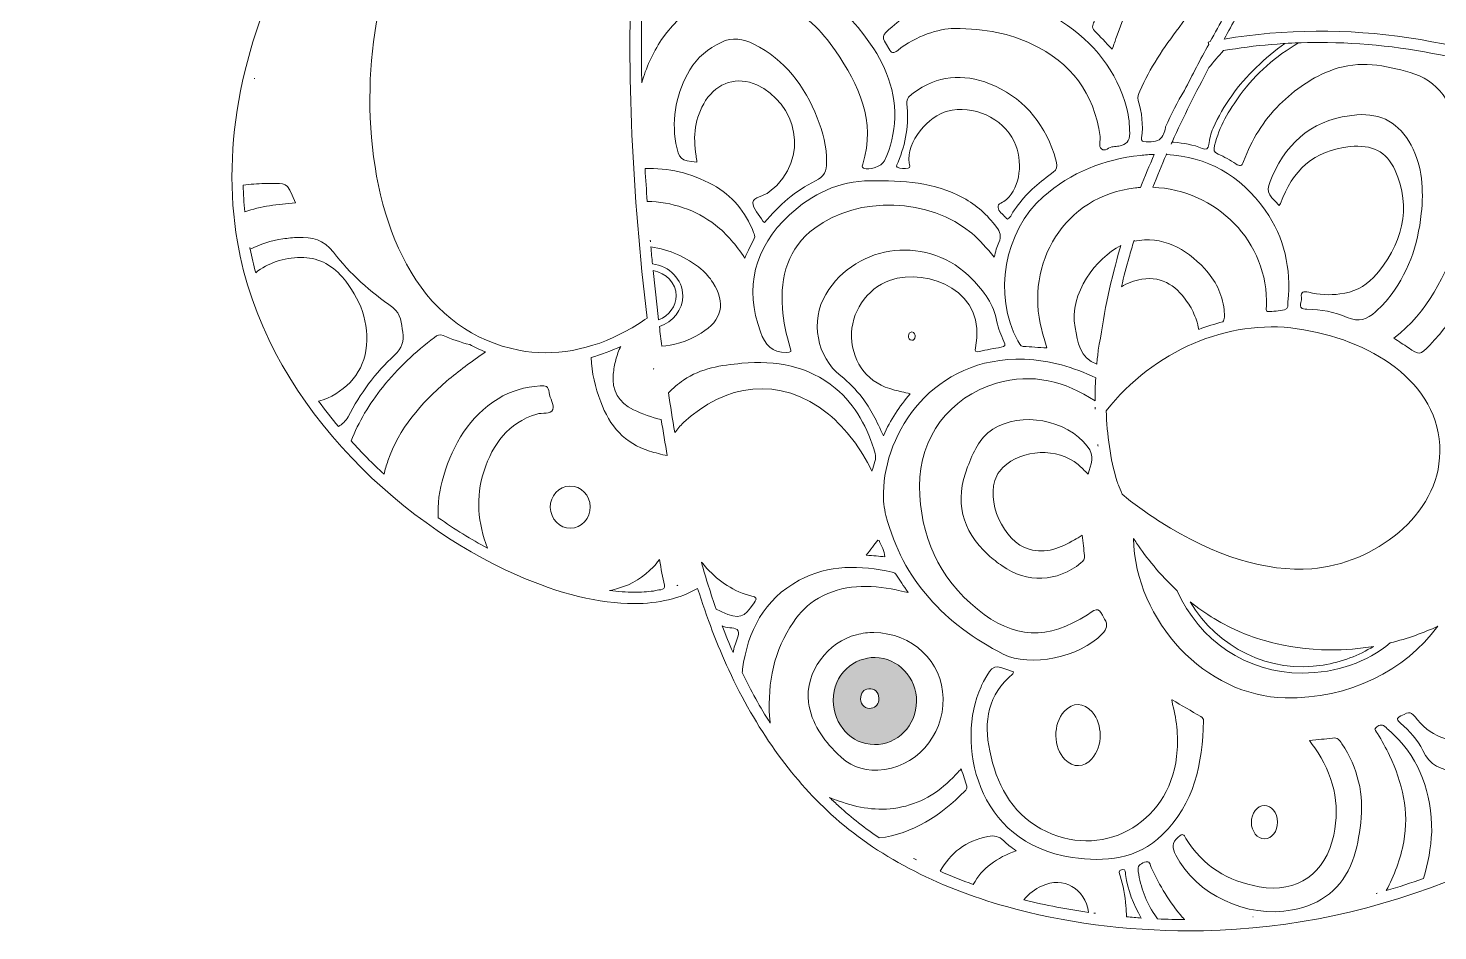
# Model space of a CAD drawing. Extents: x 705 to 2296, y -2914 to -85.
# Drawn here: x 705 to 1760, y -2914 to -2239 of the extents above; entities that cross this region are included whole.
import ezdxf

# ---------------------------------------------------------------- set-up
doc = ezdxf.new("R2010")
doc.units = 0
doc.header["$MEASUREMENT"] = 0
doc.layers.add('Layer 1', color=7, linetype='Continuous')

# ---------------------------------------------------------------- blocks, each defined once
blk = doc.blocks.new('block 4')
at = {"layer": 'Layer 1', "lineweight": 0}
for points, knots in [([(2257.7, -639.8), (2234.9, -597.8), (2201.2, -557.8), (2160.3, -523.9), (2075.6, -453.9), (1964.9, -394.1), (1840.3, -350.9), (1840.3, -350.9), (1840.3, -350.9), (1840.3, -350.9), (1839.9, -349), (1839.3, -346.9), (1838.6, -344.9), (1837.1, -340.3), (1834.4, -333.8), (1829, -329.2), (1828.3, -328.7), (1827.5, -328.1), (1826.8, -327.7), (1826.8, -327.7), (1826.8, -327.7), (1826.8, -327.7), (1828.3, -308.8), (1824.7, -289.4), (1816, -270), (1811.6, -260.1), (1804.2, -253.1), (1797.1, -246.4), (1791.3, -241), (1785.9, -235.9), (1782.3, -229.5), (1781.2, -227.6), (1780.3, -225.5), (1779.3, -223.4), (1778, -220.5), (1776.7, -217.6), (1774.9, -214.8), (1767.9, -203.5), (1756.4, -197.5), (1745.1, -194.2), (1745.1, -194.2), (1743.7, -192.2), (1743.7, -192.2), (1701.3, -127.6), (1637.1, -102.8), (1590.8, -93.4), (1549.9, -85.1), (1516.1, -86.8), (1504.2, -87.9), (1504.1, -87.8), (1504.1, -87.8), (1504.1, -87.7), (1504.1, -87.7), (1503.9, -87.9), (1503.9, -87.9), (1502.3, -88), (1501.2, -88.2), (1500.4, -88.2), (1499.7, -88.2), (1498.6, -88), (1497, -87.9), (1497, -87.9), (1496.8, -87.7), (1496.8, -87.7), (1496.8, -87.8), (1496.8, -87.8), (1496.7, -87.9), (1484.8, -86.8), (1451, -85.1), (1410.1, -93.4), (1363.8, -102.8), (1299.6, -127.6), (1257.2, -192.2), (1257.2, -192.2), (1255.8, -194.2), (1255.8, -194.2), (1244.5, -197.5), (1233, -203.5), (1226, -214.8), (1224.2, -217.6), (1222.9, -220.5), (1221.6, -223.4), (1220.6, -225.5), (1219.7, -227.6), (1218.6, -229.5), (1215, -235.9), (1209.6, -241), (1203.8, -246.4), (1196.7, -253.1), (1189.3, -260.1), (1184.9, -270), (1176.2, -289.4), (1172.6, -308.8), (1174.1, -327.7), (1174.1, -327.7), (1174.1, -327.7), (1174.1, -327.7), (1173.4, -328.1), (1172.6, -328.7), (1171.9, -329.2), (1166.5, -333.8), (1163.8, -340.3), (1162.3, -344.9), (1161.6, -346.9), (1161, -349), (1160.6, -350.9), (1160.6, -350.9), (1160.6, -350.9), (1160.6, -350.9), (1036, -394.1), (925.3, -453.9), (840.6, -523.9), (799.7, -557.8), (766, -597.8), (743.2, -639.8), (717.4, -687.2), (705.2, -736.5), (707.1, -786.2), (708.8, -833.1), (721.4, -881.9), (744.6, -931.2), (776.6, -999.2), (827.2, -1064.8), (895, -1126.3), (939.7, -1166.8), (989.2, -1202.2), (1037, -1236.5), (1082.4, -1269), (1129.3, -1302.6), (1171.8, -1340.4), (1249.4, -1409.2), (1300.8, -1475.6), (1329, -1543.4), (1325.1, -1549.5), (1321.5, -1556.3), (1318.9, -1563.7), (1317.5, -1563.6), (1315.9, -1563.5), (1314.3, -1563.5), (1308.4, -1563.5), (1302, -1564.6), (1300.3, -1570.4), (1299.8, -1572.1), (1299.8, -1573.6), (1299.7, -1575), (1299.7, -1575.3), (1299.7, -1575.6), (1299.7, -1576), (1299.5, -1579.7), (1298.1, -1583.6), (1295.6, -1587.7), (1294.7, -1589.3), (1293.7, -1590.8), (1292.6, -1592.3), (1291.9, -1593.3), (1291.2, -1594.2), (1290.5, -1595.2), (1283.2, -1604.5), (1274, -1613.1), (1265, -1621.4), (1265, -1621.4), (1260.9, -1625.2), (1260.9, -1625.2), (1250.6, -1634.7), (1239.9, -1644.6), (1227.9, -1651.3), (1224.5, -1653.1), (1220.4, -1657.5), (1220.1, -1667.5), (1219.4, -1692), (1241.3, -1736.3), (1260.8, -1751.2), (1242, -1787), (1219.5, -1838.1), (1200.2, -1904.9), (1175.4, -1991), (1160.8, -2086.1), (1156.6, -2187.7), (1153.1, -2272.7), (1157, -2362.5), (1168.2, -2455.8), (1163.7, -2459.1), (1158.7, -2462.3), (1152.9, -2465.4), (1126.5, -2479.9), (1097.9, -2485), (1072.3, -2479.9), (1038.1, -2473.1), (1010.9, -2453.4), (991.6, -2421.4), (955, -2360.7), (954.3, -2266.4), (972.6, -2204.6), (992.2, -2138.3), (1031.4, -2072.1), (1096, -1996), (1100.5, -1990.8), (1105, -1985.5), (1109.5, -1980.3), (1133.9, -1952.1), (1159.1, -1922.8), (1176.9, -1889.2), (1201.1, -1843.7), (1206.6, -1795.7), (1192.2, -1757.4), (1192.2, -1757.4), (1181.7, -1729.6), (1181.7, -1729.6), (1181.7, -1729.6), (1184.1, -1759.2), (1184.1, -1759.2), (1187, -1794.9), (1172.4, -1827.4), (1159.7, -1848.4), (1139.6, -1881.5), (1111.4, -1909.6), (1084.2, -1936.8), (1073, -1948.1), (1061.4, -1959.7), (1050.5, -1971.5), (986.2, -2041.2), (939.5, -2104.7), (907.7, -2165.8), (865, -2247.9), (849.5, -2326.2), (861.7, -2398.7), (881.5, -2516.1), (980.8, -2608.5), (1070.5, -2648.1), (1102.7, -2662.3), (1132.8, -2669.5), (1158.3, -2669.5), (1176.9, -2669.5), (1193, -2665.7), (1206, -2658.1), (1206, -2658.1), (1206, -2658.1), (1206, -2658.1), (1212.8, -2680), (1220.7, -2700.5), (1229.3, -2719.2), (1249.6, -2763), (1275.4, -2799.4), (1306, -2827.3), (1339.8, -2858.1), (1383.8, -2881.3), (1437, -2896.3), (1479.4, -2908.2), (1526.5, -2914.4), (1574.1, -2914.4), (1577.5, -2914.4), (1581, -2914.4), (1584.5, -2914.3), (1715.7, -2911.8), (1847.6, -2857), (1946.3, -2764.1), (1983.9, -2728.6), (2013.1, -2688.2), (2030.7, -2647.1), (2051, -2599.6), (2056.1, -2551.7), (2046.1, -2504.6), (2026.2, -2411.8), (1963.7, -2334.7), (1870, -2287.6), (1788.1, -2246.3), (1690.3, -2231.8), (1599.9, -2247.1), (1606.1, -2235.8), (1612.3, -2224.5), (1618.5, -2213.4), (1637.4, -2179.5), (1656.8, -2144.5), (1673.6, -2108.6), (1710.7, -2029.3), (1732.7, -1958.2), (1740.9, -1891), (1746, -1849.4), (1747.6, -1797.6), (1735.2, -1750.8), (1754.4, -1736.3), (1776, -1693.1), (1776, -1668.4), (1776, -1668), (1776, -1667.6), (1776, -1667.2), (1775.7, -1657.2), (1771.6, -1652.9), (1768.2, -1651), (1756.2, -1644.4), (1745.5, -1634.5), (1735.2, -1625), (1735.2, -1625), (1731.1, -1621.2), (1731.1, -1621.2), (1719.8, -1610.8), (1708.1, -1600), (1700.5, -1587.6), (1698, -1583.6), (1696.6, -1579.6), (1696.4, -1575.9), (1696.4, -1575.6), (1696.4, -1575.3), (1696.4, -1575), (1696.4, -1573.6), (1696.3, -1572), (1695.8, -1570.4), (1694.1, -1564.7), (1687.8, -1563.5), (1681.9, -1563.5), (1679.3, -1556.2), (1675.7, -1549.4), (1671.9, -1543.4), (1700.1, -1475.6), (1751.5, -1409.2), (1829.1, -1340.4), (1871.6, -1302.6), (1918.5, -1269), (1963.9, -1236.5), (2011.7, -1202.2), (2061.2, -1166.8), (2105.9, -1126.3), (2173.7, -1064.8), (2224.3, -999.2), (2256.3, -931.2), (2279.5, -881.9), (2292.1, -833.1), (2293.8, -786.2), (2295.7, -736.5), (2283.5, -687.2), (2257.7, -639.8)], [0, 0, 0, 0, 1, 1, 1, 2, 2, 2, 3, 3, 3, 4, 4, 4, 5, 5, 5, 6, 6, 6, 7, 7, 7, 8, 8, 8, 9, 9, 9, 10, 10, 10, 11, 11, 11, 12, 12, 12, 13, 13, 13, 14, 14, 14, 15, 15, 15, 16, 16, 16, 17, 17, 17, 18, 18, 18, 19, 19, 19, 20, 20, 20, 21, 21, 21, 22, 22, 22, 23, 23, 23, 24, 24, 24, 25, 25, 25, 26, 26, 26, 27, 27, 27, 28, 28, 28, 29, 29, 29, 30, 30, 30, 31, 31, 31, 32, 32, 32, 33, 33, 33, 34, 34, 34, 35, 35, 35, 36, 36, 36, 37, 37, 37, 38, 38, 38, 39, 39, 39, 40, 40, 40, 41, 41, 41, 42, 42, 42, 43, 43, 43, 44, 44, 44, 45, 45, 45, 46, 46, 46, 47, 47, 47, 48, 48, 48, 49, 49, 49, 50, 50, 50, 51, 51, 51, 52, 52, 52, 53, 53, 53, 54, 54, 54, 55, 55, 55, 56, 56, 56, 57, 57, 57, 58, 58, 58, 59, 59, 59, 60, 60, 60, 61, 61, 61, 62, 62, 62, 63, 63, 63, 64, 64, 64, 65, 65, 65, 66, 66, 66, 67, 67, 67, 68, 68, 68, 69, 69, 69, 70, 70, 70, 71, 71, 71, 72, 72, 72, 73, 73, 73, 74, 74, 74, 75, 75, 75, 76, 76, 76, 77, 77, 77, 78, 78, 78, 79, 79, 79, 80, 80, 80, 81, 81, 81, 82, 82, 82, 83, 83, 83, 84, 84, 84, 85, 85, 85, 86, 86, 86, 87, 87, 87, 88, 88, 88, 89, 89, 89, 90, 90, 90, 91, 91, 91, 92, 92, 92, 93, 93, 93, 94, 94, 94, 95, 95, 95, 96, 96, 96, 97, 97, 97, 98, 98, 98, 99, 99, 99, 100, 100, 100, 101, 101, 101, 102, 102, 102, 103, 103, 103, 104, 104, 104, 105, 105, 105, 106, 106, 106, 107, 107, 107, 108, 108, 108, 109, 109, 109, 110, 110, 110, 110]), ([(1650.6, -2136.3), (1623, -2142.9), (1596.2, -2155.2), (1570.4, -2172.9), (1544.7, -2190.4), (1529.5, -2216.4), (1519.3, -2245.5), (1518.4, -2248.3), (1517.4, -2251.1), (1516.1, -2254.7), (1511.2, -2249.6), (1507.2, -2245.2), (1502.9, -2240.9), (1500.1, -2238.2), (1502.2, -2235.6), (1502.9, -2233.1), (1510.2, -2209.5), (1523.5, -2189.3), (1540.4, -2171.7), (1575.9, -2134.6), (1617.6, -2113.8), (1664.5, -2108.3), (1660, -2117.7), (1655.4, -2127), (1650.6, -2136.3)], [0, 0, 0, 0, 1, 1, 1, 2, 2, 2, 3, 3, 3, 4, 4, 4, 5, 5, 5, 6, 6, 6, 7, 7, 7, 8, 8, 8, 8]), ([(1611.2, -2209.3), (1603.9, -2222.5), (1596.6, -2235.7), (1589.4, -2249), (1588.9, -2249.1), (1588.4, -2249.2), (1587.9, -2249.3), (1587.9, -2249.3), (1588.3, -2251), (1588.3, -2251), (1582.1, -2262.4), (1576.1, -2273.9), (1570.2, -2285.6), (1564.8, -2294.1), (1560.1, -2303.2), (1556.1, -2312.8), (1556.1, -2313), (1555.9, -2313.2), (1555.9, -2313.4), (1555.8, -2314.2), (1555.7, -2315), (1555.5, -2315.7), (1554.8, -2317.3), (1554.1, -2318.9), (1553.3, -2320.5), (1550.9, -2323.5), (1546.8, -2324.3), (1541.6, -2324), (1538.8, -2323.8), (1537.8, -2323.6), (1538.1, -2321), (1539.5, -2311.4), (1538.3, -2302.1), (1535.5, -2293), (1534.6, -2290.4), (1535.8, -2288.3), (1536.8, -2286.1), (1544.2, -2268.7), (1554.9, -2253.3), (1566.1, -2238.3), (1581.4, -2217.6), (1600, -2200.6), (1622, -2187.3), (1622.7, -2186.8), (1623.4, -2186.4), (1624.2, -2185.9), (1619.9, -2193.8), (1615.5, -2201.6), (1611.2, -2209.3)], [0, 0, 0, 0, 1, 1, 1, 2, 2, 2, 3, 3, 3, 4, 4, 4, 5, 5, 5, 6, 6, 6, 7, 7, 7, 8, 8, 8, 9, 9, 9, 10, 10, 10, 11, 11, 11, 12, 12, 12, 13, 13, 13, 14, 14, 14, 15, 15, 15, 16, 16, 16, 16]), ([(1164.1, -2230.2), (1169.8, -2223.5), (1176.3, -2217.4), (1183.6, -2211.8), (1200.5, -2199), (1220.6, -2198.2), (1237.4, -2196.9), (1278.8, -2196.8), (1307.6, -2214.5), (1330.3, -2243.8), (1344.5, -2262.2), (1354, -2282.2), (1353.4, -2306), (1353.1, -2317.2), (1350.6, -2328), (1345.7, -2338.1), (1343.7, -2342.4), (1334.4, -2345.7), (1330.2, -2343.7), (1328.6, -2342.9), (1329.3, -2341.7), (1329.6, -2340.6), (1339.5, -2308.3), (1326.6, -2281.4), (1309.1, -2255.8), (1298.8, -2240.8), (1286.3, -2228), (1269.4, -2220.4), (1237, -2205.8), (1198.4, -2217.2), (1179, -2247.5), (1172.3, -2257.9), (1167.3, -2268.7), (1164.2, -2279.8), (1163.9, -2262.9), (1163.9, -2246.4), (1164.1, -2230.2)], [0, 0, 0, 0, 1, 1, 1, 2, 2, 2, 3, 3, 3, 4, 4, 4, 5, 5, 5, 6, 6, 6, 7, 7, 7, 8, 8, 8, 9, 9, 9, 10, 10, 10, 11, 11, 11, 12, 12, 12, 12]), ([(1521.1, -2327.1), (1519.7, -2327.3), (1518.3, -2327.5), (1516.9, -2327.6), (1513.8, -2327.7), (1510.6, -2331.7), (1508, -2329.3), (1505.8, -2327.2), (1507.4, -2323.1), (1507, -2319.9), (1502.7, -2287.5), (1485.4, -2264.7), (1456, -2250.8), (1439.5, -2243), (1422.1, -2239.2), (1398, -2239.1), (1386.1, -2239.4), (1369.8, -2244.3), (1355.7, -2255.5), (1352.4, -2258.1), (1351, -2257.7), (1349, -2254.2), (1343.4, -2244.8), (1343.3, -2244.9), (1351.4, -2237.9), (1370.9, -2221.1), (1393.5, -2212.3), (1419.2, -2214.2), (1440.3, -2215.8), (1460.1, -2222.6), (1478.2, -2234), (1502.8, -2249.6), (1519.4, -2270.8), (1527, -2298.9), (1528.7, -2305), (1529.1, -2311.2), (1529.2, -2317.5), (1529.4, -2323.5), (1526.6, -2326.2), (1521.1, -2327.1)], [0, 0, 0, 0, 1, 1, 1, 2, 2, 2, 3, 3, 3, 4, 4, 4, 5, 5, 5, 6, 6, 6, 7, 7, 7, 8, 8, 8, 9, 9, 9, 10, 10, 10, 11, 11, 11, 12, 12, 12, 13, 13, 13, 13]), ([(1250.4, -2281.4), (1235.7, -2274.7), (1220.7, -2279.5), (1212, -2293.1), (1203.7, -2305.9), (1202.5, -2319.8), (1204.8, -2334.4), (1205, -2335.9), (1205.3, -2337.5), (1205.5, -2339.1), (1193.4, -2338.1), (1191.9, -2336.8), (1189.8, -2325.3), (1186.2, -2305.5), (1190.3, -2287.1), (1200.2, -2270), (1205.6, -2260.7), (1214.1, -2254.3), (1223.6, -2249.5), (1231.8, -2245.4), (1240.2, -2246.9), (1248.1, -2250.8), (1271.5, -2262.5), (1285.9, -2282.2), (1295.5, -2305.9), (1299.8, -2316.6), (1302.6, -2327.7), (1302.5, -2339.4), (1302.5, -2345.6), (1300.7, -2350.1), (1294.2, -2353.2), (1279.1, -2360.4), (1266.8, -2371.4), (1256.1, -2384.4), (1255.2, -2383.7), (1255, -2383.6), (1254.9, -2383.4), (1252.2, -2378.8), (1247.1, -2373.9), (1247.4, -2369.4), (1247.6, -2365), (1255.6, -2364.7), (1259.6, -2361.5), (1292, -2335.9), (1278.9, -2294.4), (1250.4, -2281.4)], [0, 0, 0, 0, 1, 1, 1, 2, 2, 2, 3, 3, 3, 4, 4, 4, 5, 5, 5, 6, 6, 6, 7, 7, 7, 8, 8, 8, 9, 9, 9, 10, 10, 10, 11, 11, 11, 12, 12, 12, 13, 13, 13, 14, 14, 14, 15, 15, 15, 15]), ([(1671.2, -2249.6), (1703.4, -2249.6), (1735.9, -2253.2), (1767.6, -2260.2), (1767.6, -2260.2), (1767.6, -2260.2), (1767.6, -2260.2), (1769, -2260.5), (1770.5, -2260.8), (1772, -2261.2), (1770.5, -2260.8), (1769.1, -2260.5), (1767.6, -2260.2), (1788.4, -2275.4), (1800.9, -2297.5), (1804.6, -2325), (1812.5, -2383.1), (1793.7, -2433.6), (1753.6, -2476.1), (1746.3, -2483.9), (1746, -2483.6), (1737.4, -2477.9), (1734.1, -2475.7), (1730.7, -2473.4), (1726.8, -2470.9), (1752.6, -2451.3), (1765.1, -2423.8), (1776, -2395.4), (1781.7, -2380.4), (1786.6, -2365.1), (1785.4, -2348.9), (1783.9, -2326.9), (1776.9, -2306.7), (1763.6, -2288.9), (1757.4, -2280.5), (1748.8, -2274.8), (1739, -2272.1), (1720.1, -2266.8), (1701.2, -2262.8), (1681.5, -2269.9), (1665.8, -2275.5), (1652.9, -2284.7), (1641.3, -2296.1), (1629.1, -2308.2), (1620.4, -2322.6), (1614.4, -2338.6), (1612.9, -2342.7), (1611.7, -2342.4), (1608.6, -2340.4), (1604.4, -2337.7), (1600, -2335.1), (1595.4, -2333.2), (1591.9, -2331.7), (1591.9, -2330.1), (1592.7, -2326.8), (1596.2, -2312.6), (1603.3, -2300.4), (1611.9, -2288.8), (1623.7, -2272.6), (1638.4, -2259.9), (1655.5, -2249.9), (1652.1, -2250), (1648.7, -2250.1), (1645.3, -2250.4), (1637.7, -2255.6), (1630.7, -2261.7), (1623.9, -2268.3), (1610.2, -2281.4), (1599.3, -2296.4), (1591.6, -2313.7), (1589.8, -2317.6), (1589, -2321.8), (1588.3, -2326), (1587.8, -2329), (1586.7, -2330.3), (1583.5, -2328.9), (1576.7, -2326), (1569.5, -2325), (1562.3, -2324.3), (1561.8, -2324.3), (1561.3, -2324.2), (1560.9, -2324.1), (1560.7, -2324.6), (1560.4, -2325.1), (1560.2, -2325.6), (1560.4, -2325.1), (1560.6, -2324.6), (1560.9, -2324.1), (1560.9, -2324.1), (1560.9, -2324.1), (1560.9, -2324.1), (1569.5, -2305.2), (1578.8, -2286.7), (1588.5, -2268.4), (1592, -2264), (1595.6, -2259.8), (1599.4, -2255.7), (1622.9, -2251.6), (1646.9, -2249.6), (1671.2, -2249.6)], [0, 0, 0, 0, 1, 1, 1, 2, 2, 2, 3, 3, 3, 4, 4, 4, 5, 5, 5, 6, 6, 6, 7, 7, 7, 8, 8, 8, 9, 9, 9, 10, 10, 10, 11, 11, 11, 12, 12, 12, 13, 13, 13, 14, 14, 14, 15, 15, 15, 16, 16, 16, 17, 17, 17, 18, 18, 18, 19, 19, 19, 20, 20, 20, 21, 21, 21, 22, 22, 22, 23, 23, 23, 24, 24, 24, 25, 25, 25, 26, 26, 26, 27, 27, 27, 28, 28, 28, 29, 29, 29, 30, 30, 30, 31, 31, 31, 32, 32, 32, 33, 33, 33, 33]), ([(874.6, -2276.4), (874.6, -2276.5), (874.6, -2276.6), (874.6, -2276.8), (874.6, -2276.8), (874.6, -2276.7), (874.6, -2276.7), (874.6, -2276.6), (874.6, -2276.5), (874.6, -2276.4)], [0, 0, 0, 0, 1, 1, 1, 2, 2, 2, 3, 3, 3, 3]), ([(1362.6, -2295.4), (1362.2, -2291.2), (1364.7, -2289.5), (1367.2, -2287.6), (1384.8, -2274.1), (1404.8, -2272.7), (1424.4, -2280.5), (1448.4, -2289.9), (1464.3, -2308.3), (1472.6, -2333), (1476.3, -2343.8), (1475.9, -2344.1), (1466.8, -2350.7), (1456.9, -2357.8), (1448.5, -2366.5), (1441.9, -2376.7), (1440.7, -2378.6), (1439.9, -2380.8), (1437.8, -2381.9), (1437, -2381.2), (1436.7, -2381), (1436.5, -2380.7), (1434.4, -2378.2), (1431, -2375.9), (1430.7, -2373.2), (1430.2, -2370), (1434.9, -2369.2), (1437.1, -2367.1), (1447.3, -2357.4), (1449.8, -2338.9), (1442.7, -2323.7), (1434.4, -2305.9), (1412, -2296), (1392.9, -2301), (1379.3, -2304.5), (1361.6, -2323.7), (1364.3, -2340), (1364.5, -2341.2), (1365.4, -2343.3), (1363.5, -2343.6), (1360.8, -2344.2), (1357.7, -2344.3), (1355.3, -2343), (1354, -2342.3), (1355.5, -2340.4), (1356, -2339.2), (1361.7, -2325.1), (1364.2, -2310.5), (1362.6, -2295.4)], [0, 0, 0, 0, 1, 1, 1, 2, 2, 2, 3, 3, 3, 4, 4, 4, 5, 5, 5, 6, 6, 6, 7, 7, 7, 8, 8, 8, 9, 9, 9, 10, 10, 10, 11, 11, 11, 12, 12, 12, 13, 13, 13, 14, 14, 14, 15, 15, 15, 16, 16, 16, 16]), ([(1713.1, -2451.1), (1707, -2456.9), (1700.6, -2459.3), (1691.9, -2455.3), (1682.5, -2451.1), (1672.2, -2449.5), (1661.8, -2449.3), (1657.9, -2449.2), (1656, -2448.3), (1657.3, -2444.1), (1657.6, -2442.9), (1657.7, -2441.6), (1657.6, -2440.5), (1657.2, -2435.9), (1659.3, -2435.6), (1663.1, -2436.5), (1670.7, -2438.3), (1678.6, -2438.9), (1686.5, -2437.8), (1696.2, -2436.5), (1704.9, -2432.7), (1711.5, -2425.5), (1733.6, -2401.6), (1740.2, -2373), (1727.8, -2345.3), (1721.2, -2330.8), (1710.4, -2326), (1694.1, -2327.5), (1666.7, -2330.2), (1650.8, -2345.5), (1642, -2370.2), (1641.8, -2370.7), (1641.4, -2371.1), (1641.1, -2371.6), (1631.5, -2362.3), (1630.9, -2360.9), (1635.8, -2349.8), (1647.8, -2322.1), (1668.8, -2306.2), (1699.1, -2303.8), (1717.4, -2302.3), (1731.1, -2310.1), (1739.7, -2326.4), (1748.3, -2342.6), (1749.2, -2359.9), (1747.3, -2377.7), (1744.8, -2401.5), (1737.3, -2423.3), (1722, -2442), (1719.3, -2445.3), (1716.2, -2448.2), (1713.1, -2451.1)], [0, 0, 0, 0, 1, 1, 1, 2, 2, 2, 3, 3, 3, 4, 4, 4, 5, 5, 5, 6, 6, 6, 7, 7, 7, 8, 8, 8, 9, 9, 9, 10, 10, 10, 11, 11, 11, 12, 12, 12, 13, 13, 13, 14, 14, 14, 15, 15, 15, 16, 16, 16, 17, 17, 17, 17]), ([(1537.4, -2358.1), (1536.1, -2358.2), (1534.9, -2358.3), (1533.6, -2358.4), (1480.4, -2364.3), (1450.4, -2414.9), (1463.4, -2464.6), (1464.6, -2469), (1465.9, -2473.4), (1467.2, -2478.2), (1461.1, -2477.8), (1455.3, -2477.4), (1449.6, -2477), (1447.1, -2476.8), (1446.5, -2474.5), (1445.6, -2472.8), (1426.9, -2438.8), (1435.3, -2390.8), (1464.5, -2365.1), (1485.3, -2346.8), (1509.9, -2337), (1537.2, -2334.1), (1540.7, -2333.7), (1544.2, -2333.5), (1547.6, -2333.4), (1544, -2341.6), (1540.6, -2349.8), (1537.4, -2358.1)], [0, 0, 0, 0, 1, 1, 1, 2, 2, 2, 3, 3, 3, 4, 4, 4, 5, 5, 5, 6, 6, 6, 7, 7, 7, 8, 8, 8, 9, 9, 9, 9]), ([(1556.6, -2333.5), (1556.7, -2333.3), (1556.8, -2333.2), (1556.9, -2333), (1556.8, -2333.2), (1556.7, -2333.3), (1556.7, -2333.5), (1586.8, -2335), (1611.8, -2348.5), (1630.6, -2375.2), (1645.1, -2395.6), (1650, -2418.8), (1647.6, -2443.6), (1647.4, -2445.7), (1648.1, -2449), (1645, -2449.7), (1640.9, -2450.5), (1636.6, -2450.9), (1632.4, -2450.9), (1631, -2450.8), (1631.4, -2448.5), (1631.5, -2447.2), (1633.4, -2398.8), (1593.6, -2359.6), (1546.5, -2358), (1549.7, -2349.7), (1553.1, -2341.6), (1556.7, -2333.5), (1556.7, -2333.5), (1556.6, -2333.5), (1556.6, -2333.5)], [0, 0, 0, 0, 1, 1, 1, 2, 2, 2, 3, 3, 3, 4, 4, 4, 5, 5, 5, 6, 6, 6, 7, 7, 7, 8, 8, 8, 9, 9, 9, 10, 10, 10, 10]), ([(1166.7, -2344), (1183.8, -2343.4), (1200.7, -2347.1), (1217.4, -2356.2), (1231.9, -2364.1), (1241.7, -2376.4), (1247.9, -2391.7), (1248.5, -2393.2), (1249.2, -2394.6), (1248.3, -2396.3), (1246, -2400.9), (1243.8, -2405.5), (1241.2, -2410.9), (1234.8, -2401.3), (1228, -2393), (1219.3, -2386.2), (1204.8, -2374.9), (1186.4, -2368.8), (1168.3, -2368.5), (1167.7, -2360.2), (1167.1, -2352.1), (1166.7, -2344)], [0, 0, 0, 0, 1, 1, 1, 2, 2, 2, 3, 3, 3, 4, 4, 4, 5, 5, 5, 6, 6, 6, 7, 7, 7, 7]), ([(866.1, -2356.4), (871.3, -2355.7), (876.6, -2355.3), (882, -2355.2), (883.2, -2355.1), (884.5, -2355.1), (885.7, -2355.2), (898.5, -2355.7), (897.9, -2352.1), (905.1, -2369.6), (892, -2370.6), (879.3, -2372.2), (867.2, -2376.3), (866.6, -2369.7), (866.2, -2363), (866.1, -2356.4)], [0, 0, 0, 0, 1, 1, 1, 2, 2, 2, 3, 3, 3, 4, 4, 4, 5, 5, 5, 5]), ([(1269.5, -2448.4), (1270.2, -2458.5), (1272.2, -2468.4), (1275.3, -2478), (1276.3, -2481.1), (1276, -2481.3), (1272.6, -2481.5), (1261.4, -2481.9), (1256.5, -2475.8), (1253, -2466.1), (1241, -2433.4), (1248.2, -2403.2), (1274.6, -2378.7), (1291.8, -2362.8), (1311.4, -2353.4), (1335.4, -2353.1), (1359.5, -2352.8), (1383, -2354.2), (1404.7, -2365.9), (1414.6, -2371.3), (1422.8, -2378.6), (1429.5, -2387.7), (1432.3, -2391.3), (1433.4, -2394.8), (1431.3, -2399.3), (1429.7, -2402.5), (1429.1, -2406), (1427.8, -2410.3), (1422.3, -2403.6), (1417.1, -2397.5), (1411, -2392.4), (1379.6, -2365.9), (1326.2, -2364), (1293.6, -2388.5), (1273.6, -2403.5), (1267.7, -2424.5), (1269.5, -2448.4)], [0, 0, 0, 0, 1, 1, 1, 2, 2, 2, 3, 3, 3, 4, 4, 4, 5, 5, 5, 6, 6, 6, 7, 7, 7, 8, 8, 8, 9, 9, 9, 10, 10, 10, 11, 11, 11, 12, 12, 12, 12]), ([(1301.9, -2438.1), (1325.2, -2399.2), (1379.7, -2393.5), (1411.4, -2426.7), (1420, -2435.7), (1427.7, -2445.5), (1429.9, -2458.6), (1430.7, -2463.7), (1433.1, -2468.5), (1435.1, -2473.4), (1436.2, -2476), (1436.3, -2477.3), (1433, -2477.7), (1427.6, -2478.5), (1422.3, -2479.6), (1416.9, -2480.8), (1414.5, -2481.3), (1413, -2481.4), (1413.8, -2478), (1423.3, -2436.7), (1378.8, -2417.3), (1349.6, -2427.7), (1332.6, -2433.7), (1320.3, -2452.2), (1321.1, -2470.1), (1322.1, -2490.5), (1333.8, -2504.8), (1353.3, -2509.7), (1356.9, -2510.6), (1360.6, -2511.4), (1365.1, -2512.5), (1356.8, -2522), (1350.4, -2531.9), (1345, -2543.9), (1340, -2533.1), (1335.5, -2523.7), (1329.1, -2515.4), (1324.3, -2509.3), (1319.1, -2503.9), (1313, -2499.1), (1295.1, -2485.1), (1290.1, -2457.7), (1301.9, -2438.1)], [0, 0, 0, 0, 1, 1, 1, 2, 2, 2, 3, 3, 3, 4, 4, 4, 5, 5, 5, 6, 6, 6, 7, 7, 7, 8, 8, 8, 9, 9, 9, 10, 10, 10, 11, 11, 11, 12, 12, 12, 13, 13, 13, 14, 14, 14, 14]), ([(937.4, -2537), (932.2, -2530.9), (927.3, -2524.6), (922.5, -2518.1), (940.6, -2512.8), (955.2, -2498.3), (957.9, -2480.1), (960.8, -2459.5), (953.7, -2441.1), (940.3, -2425.3), (931.9, -2415.3), (921, -2410.3), (909.2, -2410.6), (896.1, -2410.5), (884.5, -2414.8), (875.4, -2421.9), (873.8, -2416.1), (872.4, -2410.3), (871.3, -2404.3), (871.3, -2404.3), (871.2, -2404.3), (871.2, -2404.3), (871.2, -2403.9), (871.1, -2403.5), (871, -2403.1), (871.1, -2403.5), (871.2, -2403.9), (871.3, -2404.3), (878.7, -2400.5), (886.9, -2397.9), (895.8, -2396.6), (899.6, -2396), (903.4, -2395.6), (907.2, -2395.5), (917.6, -2395.2), (926.3, -2397.1), (933.5, -2406.5), (945.9, -2422.7), (961.3, -2436.1), (978, -2448), (984.3, -2452.6), (984.4, -2459.7), (985.4, -2466.4), (986.5, -2473.1), (984.8, -2478.5), (979.3, -2483.6), (965, -2496.8), (953.5, -2512.3), (944.5, -2529.7), (942.7, -2533.1), (940.2, -2535.3), (937.4, -2537)], [0, 0, 0, 0, 1, 1, 1, 2, 2, 2, 3, 3, 3, 4, 4, 4, 5, 5, 5, 6, 6, 6, 7, 7, 7, 8, 8, 8, 9, 9, 9, 10, 10, 10, 11, 11, 11, 12, 12, 12, 13, 13, 13, 14, 14, 14, 15, 15, 15, 16, 16, 16, 17, 17, 17, 17]), ([(1170.7, -2398.9), (1170.7, -2398.5), (1170.6, -2398), (1170.6, -2397.5), (1170.6, -2397.5), (1170.6, -2397.5), (1170.6, -2397.5), (1170.6, -2398), (1170.7, -2398.5), (1170.7, -2398.9)], [0, 0, 0, 0, 1, 1, 1, 2, 2, 2, 3, 3, 3, 3]), ([(1194.9, -2439.1), (1194.8, -2426.9), (1185, -2416.9), (1172.2, -2415.3), (1171.8, -2411), (1171.4, -2406.8), (1171, -2402.5), (1184.9, -2404.5), (1197.5, -2410), (1208.7, -2419.2), (1212.1, -2422.1), (1215, -2425.5), (1217.4, -2429.3), (1227.3, -2444.9), (1224.4, -2457.4), (1208.6, -2467.1), (1198.1, -2473.6), (1186.5, -2476.8), (1179.3, -2476.8), (1178.6, -2471.9), (1178, -2467), (1177.4, -2462.1), (1187.6, -2458.8), (1194.9, -2449.8), (1194.9, -2439.1)], [0, 0, 0, 0, 1, 1, 1, 2, 2, 2, 3, 3, 3, 4, 4, 4, 5, 5, 5, 6, 6, 6, 7, 7, 7, 8, 8, 8, 8]), ([(1504.6, -2490.3), (1491.7, -2485.8), (1490.3, -2473.8), (1488.3, -2462.8), (1483.7, -2437.2), (1504.3, -2410.8), (1522.6, -2401.6), (1522, -2403.7), (1521.3, -2405.9), (1520.7, -2408.1), (1517.8, -2418.8), (1514.7, -2430.7), (1512, -2443.4), (1509.9, -2455.6), (1507.8, -2467.8), (1505.7, -2479.9), (1505.3, -2483.4), (1504.9, -2486.8), (1504.6, -2490.3)], [0, 0, 0, 0, 1, 1, 1, 2, 2, 2, 3, 3, 3, 4, 4, 4, 5, 5, 5, 6, 6, 6, 6]), ([(1532.3, -2398.3), (1532.4, -2398), (1532.5, -2397.8), (1532.6, -2397.5), (1532.5, -2397.8), (1532.4, -2398), (1532.3, -2398.3), (1554, -2394.1), (1570.9, -2403.6), (1585.3, -2418.9), (1593.3, -2427.5), (1598.5, -2437.7), (1599.8, -2449.6), (1600.3, -2454.2), (1600.2, -2456.8), (1598.8, -2458.7), (1592.8, -2460.2), (1586.9, -2462.1), (1581, -2464.3), (1580.3, -2462.2), (1580.1, -2459.4), (1579.2, -2457.4), (1577.5, -2453.3), (1575.8, -2449.1), (1573.4, -2445.4), (1565.1, -2432.9), (1554.5, -2424.1), (1538.3, -2426.8), (1532.5, -2427.8), (1527.4, -2429.7), (1523, -2432.4), (1524.9, -2424.6), (1526.9, -2417.2), (1528.8, -2410.3), (1529.9, -2406.3), (1531.1, -2402.3), (1532.3, -2398.3), (1532.3, -2398.3), (1532.3, -2398.3), (1532.3, -2398.3)], [0, 0, 0, 0, 1, 1, 1, 2, 2, 2, 3, 3, 3, 4, 4, 4, 5, 5, 5, 6, 6, 6, 7, 7, 7, 8, 8, 8, 9, 9, 9, 10, 10, 10, 11, 11, 11, 12, 12, 12, 13, 13, 13, 13]), ([(1172.7, -2420.3), (1182.4, -2422), (1189.9, -2429.8), (1190, -2439.1), (1190, -2447.1), (1184.6, -2454.1), (1176.8, -2457.1), (1175.3, -2444.6), (1173.9, -2432.4), (1172.7, -2420.3)], [0, 0, 0, 0, 1, 1, 1, 2, 2, 2, 3, 3, 3, 3]), ([(1665.5, -2643.4), (1631.1, -2646), (1592.9, -2634.2), (1552.1, -2608.3), (1541, -2601.2), (1531.7, -2594.5), (1523.6, -2587.7), (1522.4, -2584.8), (1521.4, -2582.5), (1520.8, -2580.9), (1520.2, -2579.3), (1519.8, -2578.3), (1519.8, -2578.3), (1514.6, -2561), (1512.2, -2543.1), (1511.7, -2525.2), (1546.9, -2480.4), (1602.7, -2456.3), (1654.5, -2463.8), (1708, -2471.5), (1761.7, -2503), (1761.2, -2556), (1760.8, -2603.9), (1711.4, -2639.8), (1665.5, -2643.4)], [0, 0, 0, 0, 1, 1, 1, 2, 2, 2, 3, 3, 3, 4, 4, 4, 5, 5, 5, 6, 6, 6, 7, 7, 7, 8, 8, 8, 8]), ([(1368.8, -2469.7), (1368.7, -2471.3), (1367.8, -2472.5), (1366.2, -2472.5), (1364.2, -2472.5), (1363.6, -2470.7), (1363.7, -2469.1), (1363.8, -2467.8), (1364.5, -2466.4), (1366.3, -2466.2), (1368.1, -2466.7), (1368.8, -2468.1), (1368.8, -2469.7)], [0, 0, 0, 0, 1, 1, 1, 2, 2, 2, 3, 3, 3, 4, 4, 4, 4]), ([(974.3, -2562.8), (973.2, -2566.1), (972.2, -2569.3), (971.4, -2572.6), (962.9, -2564.8), (954.7, -2556.5), (946.8, -2547.8), (952.3, -2533.6), (960.4, -2520.2), (970.5, -2507.5), (981.7, -2493.4), (994.8, -2481.1), (1009.2, -2470.3), (1011.2, -2468.7), (1013, -2467.7), (1015.7, -2468.9), (1022, -2471.7), (1028.5, -2473.9), (1035.5, -2475.7), (1035.5, -2475.7), (1035.5, -2475.7), (1035.5, -2475.7), (1039.3, -2477.7), (1043.2, -2479.5), (1047.2, -2481.2), (1036.7, -2488.6), (1027.1, -2495.4), (1018.2, -2503.1), (999.1, -2519.7), (982.7, -2538.4), (974.3, -2562.8)], [0, 0, 0, 0, 1, 1, 1, 2, 2, 2, 3, 3, 3, 4, 4, 4, 5, 5, 5, 6, 6, 6, 7, 7, 7, 8, 8, 8, 9, 9, 9, 10, 10, 10, 10]), ([(1170.1, -2555.4), (1151.5, -2549.9), (1140.1, -2536.3), (1133.5, -2518.6), (1129.5, -2507.7), (1126.5, -2496.7), (1126.4, -2485.3), (1133.8, -2483.2), (1141.2, -2480.4), (1148.5, -2477), (1147, -2480.2), (1145.7, -2483.6), (1144.8, -2487.1), (1143.9, -2490.6), (1143.2, -2494.2), (1142.9, -2497.9), (1141.7, -2510.1), (1146.9, -2519), (1158, -2524.4), (1164.7, -2527.6), (1171.7, -2530.1), (1178.8, -2531.8), (1180.2, -2540.8), (1181.7, -2549.8), (1183.3, -2558.8), (1178.9, -2558), (1174.4, -2556.6), (1170.1, -2555.4)], [0, 0, 0, 0, 1, 1, 1, 2, 2, 2, 3, 3, 3, 4, 4, 4, 5, 5, 5, 6, 6, 6, 7, 7, 7, 8, 8, 8, 9, 9, 9, 9]), ([(1195.4, -2534.1), (1192.9, -2536.5), (1190.7, -2539), (1188.9, -2541.6), (1187.2, -2531.5), (1185.7, -2521.6), (1184.2, -2511.7), (1187.5, -2508.3), (1191.2, -2505.2), (1195.4, -2502.3), (1208.5, -2493.3), (1223.7, -2491.1), (1239, -2489.7), (1264.5, -2487.5), (1288.6, -2491.4), (1309, -2508.4), (1324.5, -2521.2), (1333.2, -2538.3), (1338.8, -2557.2), (1340, -2561.2), (1337.8, -2565), (1336.4, -2570.3), (1327.7, -2553.2), (1317.6, -2539.1), (1303.8, -2527.7), (1267.2, -2497.8), (1225.9, -2505.6), (1195.4, -2534.1)], [0, 0, 0, 0, 1, 1, 1, 2, 2, 2, 3, 3, 3, 4, 4, 4, 5, 5, 5, 6, 6, 6, 7, 7, 7, 8, 8, 8, 9, 9, 9, 9]), ([(1434.6, -2707.3), (1390.9, -2685), (1359.5, -2652.2), (1346.9, -2603.6), (1345.4, -2598), (1344.9, -2592.1), (1345, -2586.3), (1345.8, -2542), (1381.7, -2484.3), (1450.5, -2486.7), (1469.6, -2487.4), (1487.2, -2492.6), (1503.8, -2500.6), (1503.4, -2506.3), (1503.3, -2512.1), (1503.3, -2517.9), (1480.8, -2503.1), (1456.5, -2496.7), (1429.6, -2504.6), (1394.5, -2515), (1371.7, -2545.1), (1372, -2581.7), (1372.3, -2618.8), (1386.4, -2650.2), (1415.3, -2673.8), (1442.5, -2696.1), (1468.2, -2696.9), (1497.6, -2677.8), (1506, -2672.3), (1505.7, -2672.5), (1510.4, -2681.1), (1513.1, -2685.7), (1512, -2688.5), (1508.7, -2692.1), (1492.2, -2709.8), (1454.4, -2717.5), (1434.6, -2707.3)], [0, 0, 0, 0, 1, 1, 1, 2, 2, 2, 3, 3, 3, 4, 4, 4, 5, 5, 5, 6, 6, 6, 7, 7, 7, 8, 8, 8, 9, 9, 9, 10, 10, 10, 11, 11, 11, 12, 12, 12, 12]), ([(1173.2, -2494.1), (1173.1, -2493.9), (1173.1, -2493.7), (1173.1, -2493.6), (1173.1, -2493.6), (1173.1, -2493.7), (1173.1, -2493.8), (1173.1, -2493.9), (1173.1, -2494), (1173.2, -2494.1)], [0, 0, 0, 0, 1, 1, 1, 2, 2, 2, 3, 3, 3, 3]), ([(1046.2, -2570.2), (1039.7, -2590.1), (1041.6, -2609.4), (1048.9, -2628.1), (1036.5, -2621.4), (1024.2, -2613.8), (1012, -2605.3), (1011.3, -2595.3), (1012.7, -2584.7), (1016.1, -2573.7), (1023.2, -2550.1), (1035.1, -2529.6), (1056.7, -2516.2), (1066.3, -2510.2), (1077, -2507.4), (1088.2, -2506.5), (1092.1, -2506.2), (1094.6, -2506.7), (1095, -2511.6), (1095.5, -2515.9), (1098.9, -2520.9), (1097.6, -2524.2), (1096.1, -2528), (1089.8, -2526.4), (1085.6, -2527.7), (1064.3, -2534.4), (1052.8, -2550.1), (1046.2, -2570.2)], [0, 0, 0, 0, 1, 1, 1, 2, 2, 2, 3, 3, 3, 4, 4, 4, 5, 5, 5, 6, 6, 6, 7, 7, 7, 8, 8, 8, 9, 9, 9, 9]), ([(1454.1, -2628.9), (1466.5, -2632.5), (1477.5, -2627.8), (1488, -2621.8), (1489.7, -2620.8), (1491.4, -2619.8), (1493.6, -2618.4), (1494.3, -2623.8), (1494.8, -2628.7), (1495.5, -2633.6), (1495.9, -2636.2), (1494.4, -2637.7), (1492.6, -2639.1), (1475.3, -2653.5), (1452.1, -2654.4), (1433.8, -2641.3), (1430.2, -2638.8), (1426.7, -2636.1), (1423.4, -2633.1), (1403.2, -2614.4), (1398, -2592.9), (1408, -2567.2), (1412.1, -2556.5), (1416.4, -2545.8), (1426.8, -2539.1), (1447.8, -2525.4), (1482.3, -2531.9), (1497.5, -2551.7), (1503.3, -2559.2), (1500.2, -2565.4), (1498.2, -2572.6), (1495.5, -2570.1), (1493.1, -2567.6), (1490.6, -2565.5), (1475.3, -2552.7), (1448.7, -2553.7), (1434.4, -2567.6), (1432.5, -2569.5), (1430.9, -2571.5), (1429.7, -2573.9), (1420.9, -2592.3), (1434.5, -2623.4), (1454.1, -2628.9)], [0, 0, 0, 0, 1, 1, 1, 2, 2, 2, 3, 3, 3, 4, 4, 4, 5, 5, 5, 6, 6, 6, 7, 7, 7, 8, 8, 8, 9, 9, 9, 10, 10, 10, 11, 11, 11, 12, 12, 12, 13, 13, 13, 14, 14, 14, 14]), ([(1503.3, -2523.9), (1503.3, -2523.9), (1503.3, -2523.9), (1503.3, -2523.9), (1503.3, -2523.4), (1503.3, -2522.9), (1503.3, -2522.5), (1503.3, -2522.9), (1503.3, -2523.4), (1503.3, -2523.9)], [0, 0, 0, 0, 1, 1, 1, 2, 2, 2, 3, 3, 3, 3]), ([(1505.5, -2551.8), (1505.5, -2551.4), (1505.4, -2550.9), (1505.3, -2550.5), (1505.3, -2550.5), (1505.4, -2550.5), (1505.4, -2550.5), (1505.4, -2550.9), (1505.5, -2551.4), (1505.5, -2551.8)], [0, 0, 0, 0, 1, 1, 1, 2, 2, 2, 3, 3, 3, 3]), ([(1111, -2613.1), (1102.9, -2613.3), (1095.9, -2606.1), (1095.8, -2597.6), (1095.6, -2588.9), (1102.2, -2581.8), (1110.5, -2581.6), (1118.8, -2581.5), (1125.6, -2588.4), (1125.7, -2597.1), (1125.9, -2605.5), (1119, -2613), (1111, -2613.1)], [0, 0, 0, 0, 1, 1, 1, 2, 2, 2, 3, 3, 3, 4, 4, 4, 4]), ([(1341.7, -2622.4), (1343.3, -2626.4), (1346.1, -2629.9), (1346, -2634.4), (1341.8, -2634.1), (1337.5, -2633.7), (1332.1, -2633.3), (1335.5, -2628.9), (1338.2, -2625.4), (1340.8, -2622), (1341.4, -2622.3), (1341.7, -2622.3), (1341.7, -2622.4)], [0, 0, 0, 0, 1, 1, 1, 2, 2, 2, 3, 3, 3, 4, 4, 4, 4]), ([(1532, -2620.7), (1532.8, -2621.9), (1533.6, -2623.1), (1534.4, -2624.3), (1541.7, -2635.1), (1551.7, -2647.8), (1564.8, -2659.9), (1580.9, -2696.7), (1616.7, -2721.7), (1658.1, -2721.5), (1684.6, -2721.4), (1706.5, -2713.4), (1724.1, -2698.9), (1737.3, -2695.7), (1749.2, -2691.3), (1759.6, -2686.5), (1735.1, -2719.9), (1693.5, -2740.9), (1645.5, -2740), (1586, -2738.9), (1533.6, -2683.1), (1532, -2620.7)], [0, 0, 0, 0, 1, 1, 1, 2, 2, 2, 3, 3, 3, 4, 4, 4, 5, 5, 5, 6, 6, 6, 7, 7, 7, 7]), ([(1178.4, -2659.1), (1176.6, -2659.4), (1174.8, -2659.7), (1173.1, -2660.1), (1168.4, -2660.7), (1163.5, -2661), (1158.4, -2661), (1152.6, -2661), (1146.4, -2660.6), (1140.1, -2659.8), (1142.4, -2659.3), (1144.7, -2658.7), (1146.9, -2658), (1157, -2655.2), (1165.6, -2649.6), (1172.9, -2642), (1174.2, -2640.6), (1175.4, -2639), (1177.4, -2636.4), (1178.8, -2644), (1179.8, -2649.9), (1181.1, -2655.7), (1181.7, -2658.4), (1180.4, -2658.8), (1178.4, -2659.1)], [0, 0, 0, 0, 1, 1, 1, 2, 2, 2, 3, 3, 3, 4, 4, 4, 5, 5, 5, 6, 6, 6, 7, 7, 7, 8, 8, 8, 8]), ([(1219.9, -2673.7), (1215.9, -2662.4), (1212.2, -2650.6), (1208.8, -2638.4), (1210.2, -2640), (1211.6, -2641.6), (1213, -2643.2), (1222.2, -2653.1), (1233.1, -2660.6), (1246.5, -2663.9), (1249.7, -2664.7), (1250.8, -2665.5), (1248.4, -2668.9), (1240.5, -2680.3), (1237.2, -2681.5), (1224.2, -2675.8), (1222.7, -2675.1), (1221.3, -2674.4), (1219.9, -2673.7)], [0, 0, 0, 0, 1, 1, 1, 2, 2, 2, 3, 3, 3, 4, 4, 4, 5, 5, 5, 6, 6, 6, 6]), ([(1277.7, -2683.3), (1262.9, -2704.5), (1258.4, -2728.5), (1259.8, -2754), (1259.9, -2755.7), (1260.1, -2757.4), (1260.3, -2759.1), (1252.8, -2747.2), (1245.8, -2734.6), (1239.3, -2721.1), (1239.4, -2720.3), (1239.5, -2719.5), (1239.6, -2718.7), (1243.5, -2690.1), (1255.6, -2666.3), (1281.9, -2652.1), (1304.1, -2640.1), (1327.7, -2640.9), (1351.5, -2645.9), (1353, -2646.2), (1354, -2647.1), (1354.8, -2648.3), (1357.3, -2652.2), (1359.9, -2656), (1363.4, -2661.3), (1359.6, -2660.4), (1357, -2659.8), (1354.4, -2659.3), (1334.4, -2655.2), (1314.8, -2654.9), (1296.3, -2665.5), (1288.5, -2669.9), (1282.6, -2676.2), (1277.7, -2683.3)], [0, 0, 0, 0, 1, 1, 1, 2, 2, 2, 3, 3, 3, 4, 4, 4, 5, 5, 5, 6, 6, 6, 7, 7, 7, 8, 8, 8, 9, 9, 9, 10, 10, 10, 11, 11, 11, 11]), ([(1191.3, -2655.8), (1191, -2655.9), (1190.8, -2656), (1190.5, -2656), (1190.8, -2655.9), (1191, -2655.8), (1191.3, -2655.8), (1191.3, -2655.8), (1191.3, -2655.8), (1191.3, -2655.8)], [0, 0, 0, 0, 1, 1, 1, 2, 2, 2, 3, 3, 3, 3]), ([(1574.5, -2668.2), (1585.6, -2677.1), (1598.5, -2685.1), (1613.3, -2691.4), (1618.9, -2693.7), (1644.1, -2703.9), (1679, -2704.2), (1690.5, -2704.3), (1701.4, -2703.3), (1711.6, -2701.5), (1700.6, -2708.4), (1688.1, -2713.1), (1673.9, -2715.5), (1634.1, -2722.2), (1594.5, -2702.4), (1574.5, -2668.2)], [0, 0, 0, 0, 1, 1, 1, 2, 2, 2, 3, 3, 3, 4, 4, 4, 5, 5, 5, 5]), ([(1233.8, -2700.9), (1233.3, -2702.7), (1232.9, -2704.4), (1232.5, -2706.1), (1229.7, -2699.6), (1227, -2693), (1224.4, -2686.2), (1224.7, -2686.3), (1225.1, -2686.5), (1225.4, -2686.6), (1229, -2688.3), (1234.7, -2686.6), (1236.2, -2690.1), (1237.4, -2692.8), (1234.8, -2697.3), (1233.8, -2700.9)], [0, 0, 0, 0, 1, 1, 1, 2, 2, 2, 3, 3, 3, 4, 4, 4, 5, 5, 5, 5]), ([(1806.9, -2709), (1802.8, -2705.8), (1798, -2704.5), (1793, -2703.7), (1788.6, -2703.1), (1788.2, -2701.6), (1791, -2698.5), (1791.8, -2697.6), (1792.2, -2696.4), (1793, -2695.5), (1795.8, -2692.1), (1795.4, -2685.4), (1799.7, -2684.6), (1805.4, -2683.6), (1811.8, -2684.8), (1817.6, -2686), (1830.6, -2688.8), (1838.8, -2698), (1845.3, -2708.7), (1853.4, -2721.9), (1858, -2736.5), (1856.1, -2751.9), (1853.8, -2771.1), (1842.1, -2783.6), (1824.4, -2790.5), (1814, -2794.6), (1803.1, -2796.5), (1790.8, -2796.8), (1785.7, -2797.2), (1779.5, -2796.4), (1773.4, -2795.5), (1762.6, -2793.9), (1753.5, -2790.8), (1748.5, -2779.4), (1744.9, -2771.3), (1738.3, -2764.9), (1731.8, -2758.9), (1729.4, -2756.7), (1728.2, -2755.6), (1732.1, -2753.6), (1739.4, -2749.9), (1739.1, -2749.9), (1744.4, -2756.4), (1756.1, -2770.8), (1772.3, -2774.1), (1789.6, -2772.9), (1807, -2771.7), (1815.5, -2764.9), (1819.3, -2751.1), (1823.8, -2735), (1818.8, -2718.3), (1806.9, -2709)], [0, 0, 0, 0, 1, 1, 1, 2, 2, 2, 3, 3, 3, 4, 4, 4, 5, 5, 5, 6, 6, 6, 7, 7, 7, 8, 8, 8, 9, 9, 9, 10, 10, 10, 11, 11, 11, 12, 12, 12, 13, 13, 13, 14, 14, 14, 15, 15, 15, 16, 16, 16, 17, 17, 17, 17]), ([(1289, -2743.6), (1285.8, -2720.5), (1304, -2698), (1324.8, -2692.8), (1329.3, -2691.6), (1333.9, -2691.1), (1337.7, -2691.2), (1366.8, -2691.5), (1389, -2712.9), (1389.6, -2740.4), (1390.2, -2768.9), (1368.7, -2792.8), (1340.8, -2794.2), (1328.9, -2794.8), (1318.6, -2790.2), (1310.4, -2781.8), (1299.9, -2771.1), (1291.2, -2759.4), (1289, -2743.6)], [0, 0, 0, 0, 1, 1, 1, 2, 2, 2, 3, 3, 3, 4, 4, 4, 5, 5, 5, 6, 6, 6, 6]), ([(1486.2, -2859.5), (1413.5, -2848.7), (1399.2, -2773.1), (1418, -2731.7), (1418.6, -2730.4), (1419.3, -2729.1), (1419.9, -2727.9), (1426.9, -2714.9), (1427.6, -2714.7), (1442.3, -2720.7), (1442.1, -2721.2), (1442, -2721.8), (1441.7, -2722.1), (1423.3, -2737.5), (1419.8, -2757.7), (1424.5, -2779.8), (1429.6, -2804), (1439.9, -2825.3), (1462.8, -2838), (1507, -2862.5), (1558.4, -2835), (1564.3, -2784), (1565.8, -2770.7), (1564.6, -2757.8), (1561.3, -2745), (1561.1, -2744.1), (1560.9, -2743.1), (1560.8, -2742.1), (1560.7, -2742), (1560.9, -2741.7), (1561, -2741.6), (1568.1, -2745.7), (1575.2, -2749.9), (1582.4, -2754), (1583.8, -2754.8), (1584.5, -2755.8), (1584.4, -2757.3), (1583.6, -2789.2), (1577.7, -2819.4), (1553.6, -2842.6), (1534.6, -2860.8), (1510.9, -2863.2), (1486.2, -2859.5)], [0, 0, 0, 0, 1, 1, 1, 2, 2, 2, 3, 3, 3, 4, 4, 4, 5, 5, 5, 6, 6, 6, 7, 7, 7, 8, 8, 8, 9, 9, 9, 10, 10, 10, 11, 11, 11, 12, 12, 12, 13, 13, 13, 14, 14, 14, 14]), ([(1507.2, -2767.8), (1507, -2774.5), (1505.3, -2780.6), (1500.9, -2785.7), (1495, -2792.3), (1487, -2792.5), (1480.8, -2786.2), (1472, -2777.5), (1471.7, -2759.3), (1480.2, -2750.2), (1486.7, -2743.3), (1494.9, -2743.4), (1501.2, -2750.5), (1505.5, -2755.5), (1506.9, -2761.5), (1507.2, -2767.8)], [0, 0, 0, 0, 1, 1, 1, 2, 2, 2, 3, 3, 3, 4, 4, 4, 5, 5, 5, 5]), ([(1748.9, -2875.2), (1739.7, -2878.5), (1730.4, -2881.6), (1721.1, -2884.3), (1727.2, -2873.1), (1731.7, -2860.9), (1734.2, -2847.7), (1738.4, -2825.2), (1733.1, -2803.6), (1723.6, -2783.1), (1721, -2777.5), (1717.6, -2772.2), (1714.7, -2766.7), (1714, -2765.3), (1711.2, -2763.9), (1713.5, -2762.2), (1715.2, -2760.9), (1717.6, -2759.3), (1720.1, -2761.5), (1722.4, -2763.7), (1724.9, -2765.8), (1727.2, -2768.1), (1746.4, -2787.2), (1755, -2810.6), (1755.1, -2840.4), (1754.5, -2852.4), (1752.5, -2864), (1748.9, -2875.2)], [0, 0, 0, 0, 1, 1, 1, 2, 2, 2, 3, 3, 3, 4, 4, 4, 5, 5, 5, 6, 6, 6, 7, 7, 7, 8, 8, 8, 9, 9, 9, 9]), ([(1702, -2833.7), (1700.8, -2843.3), (1699.4, -2852.9), (1695.9, -2862), (1687.9, -2882.8), (1672.7, -2894.6), (1650.9, -2898.8), (1617, -2905.2), (1578.8, -2887.3), (1563.7, -2857.7), (1561, -2852.4), (1560.6, -2848.6), (1565.5, -2844.2), (1568.9, -2841.1), (1569.6, -2842.3), (1571.3, -2845.2), (1583.8, -2865.9), (1602.8, -2877.4), (1626, -2881.4), (1654.8, -2886.4), (1675.6, -2871.7), (1681.8, -2842.7), (1686.9, -2818.9), (1681.4, -2797.2), (1667.6, -2777.4), (1666.4, -2775.8), (1665.2, -2774.2), (1663.7, -2772), (1670.1, -2771.3), (1675.5, -2770.9), (1680.8, -2770.1), (1684.7, -2769.4), (1686.3, -2771.9), (1688, -2774.4), (1699.8, -2792.5), (1704.7, -2812.2), (1702, -2833.7)], [0, 0, 0, 0, 1, 1, 1, 2, 2, 2, 3, 3, 3, 4, 4, 4, 5, 5, 5, 6, 6, 6, 7, 7, 7, 8, 8, 8, 9, 9, 9, 10, 10, 10, 11, 11, 11, 12, 12, 12, 12]), ([(1311.7, -2821.2), (1309.3, -2819), (1307, -2816.8), (1304.7, -2814.6), (1307, -2815.6), (1309.4, -2816.5), (1311.8, -2817.3), (1325.9, -2822.4), (1340.6, -2824.9), (1355.7, -2822.3), (1372, -2819.4), (1385.5, -2811.6), (1396.9, -2799.8), (1398.9, -2797.8), (1400.8, -2795.7), (1403.2, -2793.1), (1404.7, -2797.8), (1405.9, -2802), (1407.3, -2806.2), (1407.9, -2807.8), (1407, -2808.8), (1406, -2809.8), (1387.5, -2828.4), (1366.8, -2841.8), (1341.9, -2844.9), (1331.4, -2837.8), (1321.3, -2829.9), (1311.7, -2821.2)], [0, 0, 0, 0, 1, 1, 1, 2, 2, 2, 3, 3, 3, 4, 4, 4, 5, 5, 5, 6, 6, 6, 7, 7, 7, 8, 8, 8, 9, 9, 9, 9]), ([(1639.7, -2833), (1639.8, -2840), (1635.6, -2845.5), (1630.1, -2845.5), (1624.7, -2845.6), (1620.3, -2840.1), (1620.2, -2833.2), (1620.2, -2826.4), (1624.6, -2820.7), (1629.9, -2820.6), (1635.4, -2820.6), (1639.6, -2825.9), (1639.7, -2833)], [0, 0, 0, 0, 1, 1, 1, 2, 2, 2, 3, 3, 3, 4, 4, 4, 4]), ([(1412.2, -2879.7), (1403.9, -2876.8), (1395.6, -2873.5), (1387.4, -2869.8), (1395.1, -2856.3), (1406.5, -2847), (1423, -2843.8), (1427.8, -2842.9), (1431.5, -2843.4), (1435, -2847.1), (1437.4, -2849.7), (1440.6, -2851.7), (1444.3, -2854.6), (1429.8, -2859.5), (1418.8, -2867.6), (1412.2, -2879.7)], [0, 0, 0, 0, 1, 1, 1, 2, 2, 2, 3, 3, 3, 4, 4, 4, 5, 5, 5, 5]), ([(1369.8, -2861.3), (1369.1, -2861), (1368.3, -2860.6), (1367.6, -2860.2), (1368.3, -2860.6), (1369.1, -2860.9), (1369.8, -2861.3), (1369.8, -2861.3), (1369.8, -2861.3), (1369.8, -2861.3)], [0, 0, 0, 0, 1, 1, 1, 2, 2, 2, 3, 3, 3, 3]), ([(1526.9, -2903.9), (1526.8, -2901.2), (1526.6, -2898.4), (1526.3, -2895.7), (1525.7, -2888.1), (1524.4, -2880.5), (1522, -2873.2), (1521.4, -2871.3), (1520.2, -2869.1), (1523.6, -2868.6), (1526.7, -2868.1), (1525.9, -2870.8), (1526.1, -2872.3), (1527.9, -2884), (1531.9, -2894.8), (1537.9, -2904.8), (1534.3, -2904.5), (1530.6, -2904.2), (1526.9, -2903.9)], [0, 0, 0, 0, 1, 1, 1, 2, 2, 2, 3, 3, 3, 4, 4, 4, 5, 5, 5, 6, 6, 6, 6]), ([(1550.1, -2905.5), (1549.4, -2904.5), (1548.7, -2903.5), (1548, -2902.5), (1541.3, -2892.8), (1537.4, -2881.8), (1535.6, -2870), (1535, -2865.8), (1536.8, -2864.4), (1540.2, -2863.1), (1544.6, -2861.4), (1544.4, -2865.2), (1545.3, -2867.1), (1551.6, -2880.5), (1559.1, -2893.2), (1568.8, -2904.3), (1569.3, -2904.9), (1569.9, -2905.5), (1570.4, -2906), (1564.2, -2906), (1557.4, -2905.8), (1550.1, -2905.5)], [0, 0, 0, 0, 1, 1, 1, 2, 2, 2, 3, 3, 3, 4, 4, 4, 5, 5, 5, 6, 6, 6, 7, 7, 7, 7]), ([(1449.9, -2891.2), (1453.9, -2886.7), (1458.4, -2883.1), (1463.3, -2880.9), (1479.9, -2873.1), (1495.6, -2882.7), (1498.5, -2900.6), (1483, -2898.4), (1466.6, -2895.4), (1449.9, -2891.2)], [0, 0, 0, 0, 1, 1, 1, 2, 2, 2, 3, 3, 3, 3]), ([(1713.5, -2886.5), (1713.5, -2886.5), (1713.5, -2886.5), (1713.5, -2886.5), (1713.8, -2886.5), (1714.1, -2886.4), (1714.4, -2886.3), (1714.1, -2886.4), (1713.8, -2886.5), (1713.5, -2886.5)], [0, 0, 0, 0, 1, 1, 1, 2, 2, 2, 3, 3, 3, 3]), ([(1503.7, -2901.3), (1503.2, -2901.3), (1502.7, -2901.2), (1502.3, -2901.2), (1502.8, -2901.2), (1503.2, -2901.3), (1503.7, -2901.3), (1503.7, -2901.3), (1503.7, -2901.3), (1503.7, -2901.3)], [0, 0, 0, 0, 1, 1, 1, 2, 2, 2, 3, 3, 3, 3]), ([(1621.3, -2903.8), (1621.3, -2903.8), (1621.3, -2903.8), (1621.3, -2903.8), (1621.4, -2903.8), (1621.4, -2903.8), (1621.5, -2903.8), (1621.4, -2903.8), (1621.4, -2903.8), (1621.3, -2903.8)], [0, 0, 0, 0, 1, 1, 1, 2, 2, 2, 3, 3, 3, 3])]:
    blk.add_open_spline(points, degree=3, knots=knots, dxfattribs=at)
blk = doc.blocks.new('block 3')
at = {"layer": 'Layer 1'}
blk.add_blockref('block 4', (0, 0), dxfattribs=at)
blk = doc.blocks.new('block 6')
at = {"layer": 'Layer 1', "true_color": 0x4fa0cb}
h = blk.add_hatch(color=153, dxfattribs=at)
h.dxf.hatch_style = 2
edge = h.paths.add_edge_path()
edge.add_spline(control_points=[(1338.2, -2775), (1355.5, -2775.2), (1369.5, -2760.9), (1369.8, -2742.8), (1370, -2725.1), (1356, -2710.1), (1338.7, -2709.8), (1323.7, -2709.5), (1307, -2722.4), (1307.4, -2742), (1307.8, -2760.1), (1320.9, -2774.9), (1338.2, -2775)], knot_values=[0, 0, 0, 0, 1, 1, 1, 2, 2, 2, 3, 3, 3, 4, 4, 4, 4], degree=3, periodic=1)
edge = h.paths.add_edge_path()
edge.add_spline(control_points=[(1328, -2739.4), (1328.7, -2735.2), (1331.2, -2733), (1335.5, -2733.3), (1339.5, -2733.6), (1342.1, -2737.1), (1341.6, -2742), (1341, -2745.5), (1338.5, -2747.9), (1334.4, -2747.9), (1330.4, -2748), (1327.3, -2743.7), (1328, -2739.4)], knot_values=[0, 0, 0, 0, 1, 1, 1, 2, 2, 2, 3, 3, 3, 4, 4, 4, 4], degree=3, periodic=1)
at = {"layer": 'Layer 1', "lineweight": 0}
for points in [[(1338.2, -2775), (1355.5, -2775.2), (1369.5, -2760.9), (1369.8, -2742.8), (1370, -2725.1), (1356, -2710.1), (1338.7, -2709.8), (1323.7, -2709.5), (1307, -2722.4), (1307.4, -2742), (1307.8, -2760.1), (1320.9, -2774.9), (1338.2, -2775)], [(1328, -2739.4), (1328.7, -2735.2), (1331.2, -2733), (1335.5, -2733.3), (1339.5, -2733.6), (1342.1, -2737.1), (1341.6, -2742), (1341, -2745.5), (1338.5, -2747.9), (1334.4, -2747.9), (1330.4, -2748), (1327.3, -2743.7), (1328, -2739.4)]]:
    blk.add_open_spline(points, degree=3, knots=[0, 0, 0, 0, 1, 1, 1, 2, 2, 2, 3, 3, 3, 4, 4, 4, 4], dxfattribs=at)
blk = doc.blocks.new('block 5')
at = {"layer": 'Layer 1'}
blk.add_blockref('block 6', (0, 0), dxfattribs=at)
blk = doc.blocks.new('block 2')
at = {"layer": 'Layer 1'}
for name in ['block 3', 'block 5']:
    blk.add_blockref(name, (0, 0), dxfattribs=at)

msp = doc.modelspace()

# ---------------------------------------------------------------- block references
at = {"layer": 'Layer 1'}
msp.add_blockref('block 2', (0, 0), dxfattribs=at)

doc.saveas('drawing.dxf')
